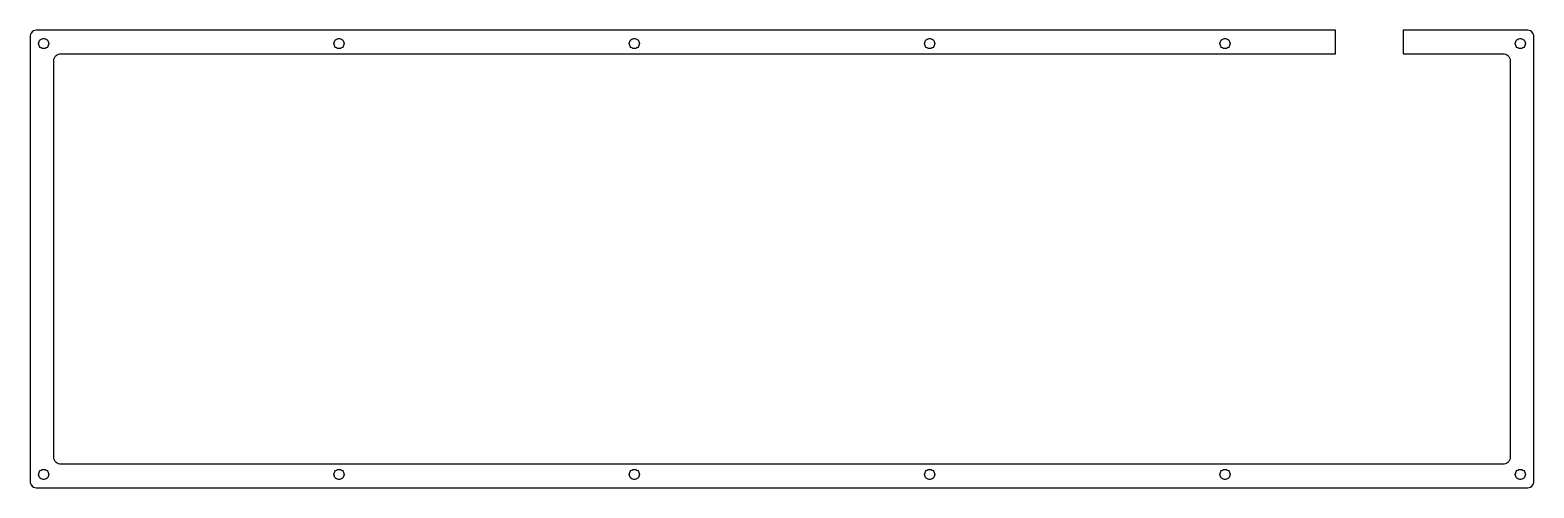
# Model space of a CAD drawing. Header units: metres. Extents: x -222 to 222, y -67 to 67.
import ezdxf

# ---------------------------------------------------------------- set-up
doc = ezdxf.new("R2010")
doc.units = ezdxf.units.M

msp = doc.modelspace()

# ---------------------------------------------------------------- linework, layer by layer
for p, q in [((-221.118, 66.6756), (-221.327, 66.3135)), ((-220.838, 66.9863), (-221.118, 66.6756)), ((-220.5, 67.232), (-220.838, 66.9863)), ((-220.118, 67.4021), (-220.5, 67.232)), ((-219.709, 67.489), (-220.118, 67.4021)), ((163, 67.489), (-219.709, 67.489)), ((163, 60.489), (163, 67.489)), ((219.709, 67.489), (183, 67.489)), ((183, 67.489), (183, 60.489)), ((220.118, 67.4021), (219.709, 67.489)), ((220.5, 67.232), (220.118, 67.4021)), ((220.838, 66.9863), (220.5, 67.232)), ((221.118, 66.6756), (220.838, 66.9863)), ((221.327, 66.3135), (221.118, 66.6756)), ((-221.456, 65.9158), (-221.5, 65.5)), ((-221.5, 65.5), (-221.5, -65.5)), ((-221.327, 66.3135), (-221.456, 65.9158)), ((-219, 63.5), (-218.967, 63.8119)), ((-218.967, 63.1881), (-219, 63.5)), ((-218.967, 63.8119), (-218.87, 64.1101)), ((-218.87, 62.8899), (-218.967, 63.1881)), ((-218.87, 64.1101), (-218.714, 64.3817)), ((-218.714, 62.6183), (-218.87, 62.8899)), ((-218.714, 64.3817), (-218.504, 64.6147)), ((-218.504, 62.3853), (-218.714, 62.6183)), ((-218.504, 64.6147), (-218.25, 64.799)), ((-218.25, 62.201), (-218.504, 62.3853)), ((-218.25, 64.799), (-217.964, 64.9266)), ((-217.964, 62.0734), (-218.25, 62.201)), ((-217.964, 64.9266), (-217.657, 64.9918)), ((-217.657, 62.0082), (-217.964, 62.0734)), ((-217.657, 64.9918), (-217.343, 64.9918)), ((-217.343, 64.9918), (-217.036, 64.9266)), ((-217.036, 62.0734), (-217.343, 62.0082)), ((-217.036, 64.9266), (-216.75, 64.799)), ((-216.75, 62.201), (-217.036, 62.0734)), ((-216.75, 64.799), (-216.496, 64.6147)), ((-216.496, 62.3853), (-216.75, 62.201)), ((-216.496, 64.6147), (-216.286, 64.3817)), ((-216.286, 62.6183), (-216.496, 62.3853)), ((-216.286, 64.3817), (-216.13, 64.1101)), ((-216.13, 62.8899), (-216.286, 62.6183)), ((-216.13, 64.1101), (-216.033, 63.8119)), ((-216.033, 63.1881), (-216.13, 62.8899)), ((-216.033, 63.8119), (-216, 63.5)), ((-216, 63.5), (-216.033, 63.1881)), ((-132, 63.5), (-131.967, 63.8119)), ((-131.967, 63.1881), (-132, 63.5)), ((-131.967, 63.8119), (-131.87, 64.1101)), ((-131.87, 62.8899), (-131.967, 63.1881)), ((-131.87, 64.1101), (-131.714, 64.3817)), ((-131.714, 62.6183), (-131.87, 62.8899)), ((-131.714, 64.3817), (-131.504, 64.6147)), ((-131.504, 62.3853), (-131.714, 62.6183)), ((-131.504, 64.6147), (-131.25, 64.799)), ((-131.25, 62.201), (-131.504, 62.3853)), ((-131.25, 64.799), (-130.964, 64.9266)), ((-130.964, 62.0734), (-131.25, 62.201)), ((-130.964, 64.9266), (-130.657, 64.9918)), ((-130.657, 62.0082), (-130.964, 62.0734)), ((-130.657, 64.9918), (-130.343, 64.9918)), ((-130.343, 64.9918), (-130.036, 64.9266)), ((-130.036, 62.0734), (-130.343, 62.0082)), ((-130.036, 64.9266), (-129.75, 64.799)), ((-129.75, 62.201), (-130.036, 62.0734)), ((-129.75, 64.799), (-129.496, 64.6147)), ((-129.496, 62.3853), (-129.75, 62.201)), ((-129.496, 64.6147), (-129.286, 64.3817)), ((-129.286, 62.6183), (-129.496, 62.3853)), ((-129.286, 64.3817), (-129.13, 64.1101)), ((-129.13, 62.8899), (-129.286, 62.6183)), ((-129.13, 64.1101), (-129.033, 63.8119)), ((-129.033, 63.1881), (-129.13, 62.8899)), ((-129.033, 63.8119), (-129, 63.5)), ((-129, 63.5), (-129.033, 63.1881)), ((-45, 63.5), (-44.9672, 63.8119)), ((-44.9672, 63.1881), (-45, 63.5)), ((-44.9672, 63.8119), (-44.8703, 64.1101)), ((-44.8703, 62.8899), (-44.9672, 63.1881)), ((-44.8703, 64.1101), (-44.7135, 64.3817)), ((-44.7135, 62.6183), (-44.8703, 62.8899)), ((-44.7135, 64.3817), (-44.5037, 64.6147)), ((-44.5037, 62.3853), (-44.7135, 62.6183)), ((-44.5037, 64.6147), (-44.25, 64.799)), ((-44.25, 62.201), (-44.5037, 62.3853)), ((-44.25, 64.799), (-43.9635, 64.9266)), ((-43.9635, 62.0734), (-44.25, 62.201)), ((-43.9635, 64.9266), (-43.6568, 64.9918)), ((-43.6568, 62.0082), (-43.9635, 62.0734)), ((-43.6568, 64.9918), (-43.3432, 64.9918)), ((-43.3432, 64.9918), (-43.0365, 64.9266)), ((-43.0365, 62.0734), (-43.3432, 62.0082)), ((-43.0365, 64.9266), (-42.75, 64.799)), ((-42.75, 62.201), (-43.0365, 62.0734)), ((-42.75, 64.799), (-42.4963, 64.6147)), ((-42.4963, 62.3853), (-42.75, 62.201)), ((-42.4963, 64.6147), (-42.2865, 64.3817)), ((-42.2865, 62.6183), (-42.4963, 62.3853)), ((-42.2865, 64.3817), (-42.1297, 64.1101)), ((-42.1297, 62.8899), (-42.2865, 62.6183)), ((-42.1297, 64.1101), (-42.0328, 63.8119)), ((-42.0328, 63.1881), (-42.1297, 62.8899)), ((-42.0328, 63.8119), (-42, 63.5)), ((-42, 63.5), (-42.0328, 63.1881)), ((42, 63.5), (42.0328, 63.8119)), ((42.0328, 63.1881), (42, 63.5)), ((42.0328, 63.8119), (42.1297, 64.1101)), ((42.1297, 62.8899), (42.0328, 63.1881)), ((42.1297, 64.1101), (42.2865, 64.3817)), ((42.2865, 62.6183), (42.1297, 62.8899)), ((42.2865, 64.3817), (42.4963, 64.6147)), ((42.4963, 62.3853), (42.2865, 62.6183)), ((42.4963, 64.6147), (42.75, 64.799)), ((42.75, 62.201), (42.4963, 62.3853)), ((42.75, 64.799), (43.0365, 64.9266)), ((43.0365, 62.0734), (42.75, 62.201)), ((43.0365, 64.9266), (43.3432, 64.9918)), ((43.3432, 62.0082), (43.0365, 62.0734)), ((43.3432, 64.9918), (43.6568, 64.9918)), ((43.6568, 64.9918), (43.9635, 64.9266)), ((43.9635, 62.0734), (43.6568, 62.0082)), ((43.9635, 64.9266), (44.25, 64.799)), ((44.25, 62.201), (43.9635, 62.0734)), ((44.25, 64.799), (44.5037, 64.6147)), ((44.5037, 62.3853), (44.25, 62.201)), ((44.5037, 64.6147), (44.7135, 64.3817)), ((44.7135, 62.6183), (44.5037, 62.3853)), ((44.7135, 64.3817), (44.8703, 64.1101)), ((44.8703, 62.8899), (44.7135, 62.6183)), ((44.8703, 64.1101), (44.9672, 63.8119)), ((44.9672, 63.1881), (44.8703, 62.8899)), ((44.9672, 63.8119), (45, 63.5)), ((45, 63.5), (44.9672, 63.1881)), ((129, 63.5), (129.033, 63.8119)), ((129.033, 63.1881), (129, 63.5)), ((129.033, 63.8119), (129.13, 64.1101)), ((129.13, 62.8899), (129.033, 63.1881)), ((129.13, 64.1101), (129.286, 64.3817)), ((129.286, 62.6183), (129.13, 62.8899)), ((129.286, 64.3817), (129.496, 64.6147)), ((129.496, 62.3853), (129.286, 62.6183)), ((129.496, 64.6147), (129.75, 64.799)), ((129.75, 62.201), (129.496, 62.3853)), ((129.75, 64.799), (130.036, 64.9266)), ((130.036, 62.0734), (129.75, 62.201)), ((130.036, 64.9266), (130.343, 64.9918)), ((130.343, 62.0082), (130.036, 62.0734)), ((130.343, 64.9918), (130.657, 64.9918)), ((130.657, 64.9918), (130.964, 64.9266)), ((130.964, 62.0734), (130.657, 62.0082)), ((130.964, 64.9266), (131.25, 64.799)), ((131.25, 62.201), (130.964, 62.0734)), ((131.25, 64.799), (131.504, 64.6147)), ((131.504, 62.3853), (131.25, 62.201)), ((131.504, 64.6147), (131.714, 64.3817)), ((131.714, 62.6183), (131.504, 62.3853)), ((131.714, 64.3817), (131.87, 64.1101)), ((131.87, 62.8899), (131.714, 62.6183)), ((131.87, 64.1101), (131.967, 63.8119)), ((131.967, 63.1881), (131.87, 62.8899)), ((131.967, 63.8119), (132, 63.5)), ((132, 63.5), (131.967, 63.1881)), ((216, 63.5), (216.033, 63.8119)), ((216.033, 63.1881), (216, 63.5)), ((216.033, 63.8119), (216.13, 64.1101)), ((216.13, 62.8899), (216.033, 63.1881)), ((216.13, 64.1101), (216.286, 64.3817)), ((216.286, 62.6183), (216.13, 62.8899)), ((216.286, 64.3817), (216.496, 64.6147)), ((216.496, 62.3853), (216.286, 62.6183)), ((216.496, 64.6147), (216.75, 64.799)), ((216.75, 62.201), (216.496, 62.3853)), ((216.75, 64.799), (217.036, 64.9266)), ((217.036, 62.0734), (216.75, 62.201)), ((217.036, 64.9266), (217.343, 64.9918)), ((217.343, 62.0082), (217.036, 62.0734)), ((217.343, 64.9918), (217.657, 64.9918)), ((217.657, 64.9918), (217.964, 64.9266)), ((217.964, 62.0734), (217.657, 62.0082)), ((217.964, 64.9266), (218.25, 64.799)), ((218.25, 62.201), (217.964, 62.0734)), ((218.25, 64.799), (218.504, 64.6147)), ((218.504, 62.3853), (218.25, 62.201)), ((218.504, 64.6147), (218.714, 64.3817)), ((218.714, 62.6183), (218.504, 62.3853)), ((218.714, 64.3817), (218.87, 64.1101)), ((218.87, 62.8899), (218.714, 62.6183)), ((218.87, 64.1101), (218.967, 63.8119)), ((218.967, 63.1881), (218.87, 62.8899)), ((218.967, 63.8119), (219, 63.5)), ((219, 63.5), (218.967, 63.1881)), ((221.456, 65.9158), (221.327, 66.3135)), ((221.5, 65.5), (221.456, 65.9158)), ((221.5, -65.5), (221.5, 65.5)), ((-217.343, 62.0082), (-217.657, 62.0082)), ((-214.5, 58.5), (-214.456, 58.9158)), ((-214.5, -58.5), (-214.5, 58.5)), ((-214.456, 58.9158), (-214.327, 59.3135)), ((-214.327, 59.3135), (-214.118, 59.6756)), ((-214.118, 59.6756), (-213.838, 59.9863)), ((-213.838, 59.9863), (-213.5, 60.232)), ((-213.5, 60.232), (-213.118, 60.4021)), ((-213.118, 60.4021), (-212.709, 60.489)), ((-212.709, 60.489), (163, 60.489)), ((-130.343, 62.0082), (-130.657, 62.0082)), ((-43.3432, 62.0082), (-43.6568, 62.0082)), ((43.6568, 62.0082), (43.3432, 62.0082)), ((130.657, 62.0082), (130.343, 62.0082)), ((183, 60.489), (212.709, 60.489)), ((212.709, 60.489), (213.118, 60.4021)), ((213.118, 60.4021), (213.5, 60.232)), ((213.5, 60.232), (213.838, 59.9863)), ((213.838, 59.9863), (214.118, 59.6756)), ((214.118, 59.6756), (214.327, 59.3135)), ((214.327, 59.3135), (214.456, 58.9158)), ((214.456, 58.9158), (214.5, 58.5)), ((214.5, 58.5), (214.5, -58.5)), ((217.657, 62.0082), (217.343, 62.0082)), ((-217.964, -62.0734), (-217.657, -62.0082)), ((-217.657, -62.0082), (-217.343, -62.0082)), ((-217.343, -62.0082), (-217.036, -62.0734)), ((-214.456, -58.9158), (-214.5, -58.5)), ((-214.327, -59.3135), (-214.456, -58.9158)), ((-214.118, -59.6756), (-214.327, -59.3135)), ((-213.838, -59.9863), (-214.118, -59.6756)), ((-213.5, -60.232), (-213.838, -59.9863)), ((-213.118, -60.4021), (-213.5, -60.232)), ((-212.709, -60.489), (-213.118, -60.4021)), ((212.709, -60.489), (-212.709, -60.489)), ((-130.964, -62.0734), (-130.657, -62.0082)), ((-130.657, -62.0082), (-130.343, -62.0082)), ((-130.343, -62.0082), (-130.036, -62.0734)), ((-43.9635, -62.0734), (-43.6568, -62.0082)), ((-43.6568, -62.0082), (-43.3432, -62.0082)), ((-43.3432, -62.0082), (-43.0365, -62.0734)), ((43.0365, -62.0734), (43.3432, -62.0082)), ((43.3432, -62.0082), (43.6568, -62.0082)), ((43.6568, -62.0082), (43.9635, -62.0734)), ((130.036, -62.0734), (130.343, -62.0082)), ((130.343, -62.0082), (130.657, -62.0082)), ((130.657, -62.0082), (130.964, -62.0734)), ((213.118, -60.4021), (212.709, -60.489)), ((213.5, -60.232), (213.118, -60.4021)), ((213.838, -59.9863), (213.5, -60.232)), ((214.118, -59.6756), (213.838, -59.9863)), ((214.327, -59.3135), (214.118, -59.6756)), ((214.456, -58.9158), (214.327, -59.3135)), ((214.5, -58.5), (214.456, -58.9158)), ((217.036, -62.0734), (217.343, -62.0082)), ((217.343, -62.0082), (217.657, -62.0082)), ((217.657, -62.0082), (217.964, -62.0734)), ((-221.5, -65.5), (-221.456, -65.9158)), ((-221.456, -65.9158), (-221.327, -66.3135)), ((-221.327, -66.3135), (-221.118, -66.6756)), ((-219, -63.5), (-218.967, -63.1881)), ((-218.967, -63.8119), (-219, -63.5)), ((-218.967, -63.1881), (-218.87, -62.8899)), ((-218.87, -64.1101), (-218.967, -63.8119)), ((-218.87, -62.8899), (-218.714, -62.6183)), ((-218.714, -64.3817), (-218.87, -64.1101)), ((-218.714, -62.6183), (-218.504, -62.3853)), ((-218.504, -64.6147), (-218.714, -64.3817)), ((-218.504, -62.3853), (-218.25, -62.201)), ((-218.25, -64.799), (-218.504, -64.6147)), ((-218.25, -62.201), (-217.964, -62.0734)), ((-217.964, -64.9266), (-218.25, -64.799)), ((-217.657, -64.9918), (-217.964, -64.9266)), ((-217.343, -64.9918), (-217.657, -64.9918)), ((-217.036, -64.9266), (-217.343, -64.9918)), ((-217.036, -62.0734), (-216.75, -62.201)), ((-216.75, -64.799), (-217.036, -64.9266)), ((-216.75, -62.201), (-216.496, -62.3853)), ((-216.496, -64.6147), (-216.75, -64.799)), ((-216.496, -62.3853), (-216.286, -62.6183)), ((-216.286, -64.3817), (-216.496, -64.6147)), ((-216.286, -62.6183), (-216.13, -62.8899)), ((-216.13, -64.1101), (-216.286, -64.3817)), ((-216.13, -62.8899), (-216.033, -63.1881)), ((-216.033, -63.8119), (-216.13, -64.1101)), ((-216.033, -63.1881), (-216, -63.5)), ((-216, -63.5), (-216.033, -63.8119)), ((-132, -63.5), (-131.967, -63.1881)), ((-131.967, -63.8119), (-132, -63.5)), ((-131.967, -63.1881), (-131.87, -62.8899)), ((-131.87, -64.1101), (-131.967, -63.8119)), ((-131.87, -62.8899), (-131.714, -62.6183)), ((-131.714, -64.3817), (-131.87, -64.1101)), ((-131.714, -62.6183), (-131.504, -62.3853)), ((-131.504, -64.6147), (-131.714, -64.3817)), ((-131.504, -62.3853), (-131.25, -62.201)), ((-131.25, -64.799), (-131.504, -64.6147)), ((-131.25, -62.201), (-130.964, -62.0734)), ((-130.964, -64.9266), (-131.25, -64.799)), ((-130.657, -64.9918), (-130.964, -64.9266)), ((-130.343, -64.9918), (-130.657, -64.9918)), ((-130.036, -64.9266), (-130.343, -64.9918)), ((-130.036, -62.0734), (-129.75, -62.201)), ((-129.75, -64.799), (-130.036, -64.9266)), ((-129.75, -62.201), (-129.496, -62.3853)), ((-129.496, -64.6147), (-129.75, -64.799)), ((-129.496, -62.3853), (-129.286, -62.6183)), ((-129.286, -64.3817), (-129.496, -64.6147)), ((-129.286, -62.6183), (-129.13, -62.8899)), ((-129.13, -64.1101), (-129.286, -64.3817)), ((-129.13, -62.8899), (-129.033, -63.1881)), ((-129.033, -63.8119), (-129.13, -64.1101)), ((-129.033, -63.1881), (-129, -63.5)), ((-129, -63.5), (-129.033, -63.8119)), ((-45, -63.5), (-44.9672, -63.1881)), ((-44.9672, -63.8119), (-45, -63.5)), ((-44.9672, -63.1881), (-44.8703, -62.8899)), ((-44.8703, -64.1101), (-44.9672, -63.8119)), ((-44.8703, -62.8899), (-44.7135, -62.6183)), ((-44.7135, -64.3817), (-44.8703, -64.1101)), ((-44.7135, -62.6183), (-44.5037, -62.3853)), ((-44.5037, -64.6147), (-44.7135, -64.3817)), ((-44.5037, -62.3853), (-44.25, -62.201)), ((-44.25, -64.799), (-44.5037, -64.6147)), ((-44.25, -62.201), (-43.9635, -62.0734)), ((-43.9635, -64.9266), (-44.25, -64.799)), ((-43.6568, -64.9918), (-43.9635, -64.9266)), ((-43.3432, -64.9918), (-43.6568, -64.9918)), ((-43.0365, -64.9266), (-43.3432, -64.9918)), ((-43.0365, -62.0734), (-42.75, -62.201)), ((-42.75, -64.799), (-43.0365, -64.9266)), ((-42.75, -62.201), (-42.4963, -62.3853)), ((-42.4963, -64.6147), (-42.75, -64.799)), ((-42.4963, -62.3853), (-42.2865, -62.6183)), ((-42.2865, -64.3817), (-42.4963, -64.6147)), ((-42.2865, -62.6183), (-42.1297, -62.8899)), ((-42.1297, -64.1101), (-42.2865, -64.3817)), ((-42.1297, -62.8899), (-42.0328, -63.1881)), ((-42.0328, -63.8119), (-42.1297, -64.1101)), ((-42.0328, -63.1881), (-42, -63.5)), ((-42, -63.5), (-42.0328, -63.8119)), ((42, -63.5), (42.0328, -63.1881)), ((42.0328, -63.8119), (42, -63.5)), ((42.0328, -63.1881), (42.1297, -62.8899)), ((42.1297, -64.1101), (42.0328, -63.8119)), ((42.1297, -62.8899), (42.2865, -62.6183)), ((42.2865, -64.3817), (42.1297, -64.1101)), ((42.2865, -62.6183), (42.4963, -62.3853)), ((42.4963, -64.6147), (42.2865, -64.3817)), ((42.4963, -62.3853), (42.75, -62.201)), ((42.75, -64.799), (42.4963, -64.6147)), ((42.75, -62.201), (43.0365, -62.0734)), ((43.0365, -64.9266), (42.75, -64.799)), ((43.3432, -64.9918), (43.0365, -64.9266)), ((43.6568, -64.9918), (43.3432, -64.9918)), ((43.9635, -64.9266), (43.6568, -64.9918)), ((43.9635, -62.0734), (44.25, -62.201)), ((44.25, -64.799), (43.9635, -64.9266)), ((44.25, -62.201), (44.5037, -62.3853)), ((44.5037, -64.6147), (44.25, -64.799)), ((44.5037, -62.3853), (44.7135, -62.6183)), ((44.7135, -64.3817), (44.5037, -64.6147)), ((44.7135, -62.6183), (44.8703, -62.8899)), ((44.8703, -64.1101), (44.7135, -64.3817)), ((44.8703, -62.8899), (44.9672, -63.1881)), ((44.9672, -63.8119), (44.8703, -64.1101)), ((44.9672, -63.1881), (45, -63.5)), ((45, -63.5), (44.9672, -63.8119)), ((129, -63.5), (129.033, -63.1881)), ((129.033, -63.8119), (129, -63.5)), ((129.033, -63.1881), (129.13, -62.8899)), ((129.13, -64.1101), (129.033, -63.8119)), ((129.13, -62.8899), (129.286, -62.6183)), ((129.286, -64.3817), (129.13, -64.1101)), ((129.286, -62.6183), (129.496, -62.3853)), ((129.496, -64.6147), (129.286, -64.3817)), ((129.496, -62.3853), (129.75, -62.201)), ((129.75, -64.799), (129.496, -64.6147)), ((129.75, -62.201), (130.036, -62.0734)), ((130.036, -64.9266), (129.75, -64.799)), ((130.343, -64.9918), (130.036, -64.9266)), ((130.657, -64.9918), (130.343, -64.9918)), ((130.964, -64.9266), (130.657, -64.9918)), ((130.964, -62.0734), (131.25, -62.201)), ((131.25, -64.799), (130.964, -64.9266)), ((131.25, -62.201), (131.504, -62.3853)), ((131.504, -64.6147), (131.25, -64.799)), ((131.504, -62.3853), (131.714, -62.6183)), ((131.714, -64.3817), (131.504, -64.6147)), ((131.714, -62.6183), (131.87, -62.8899)), ((131.87, -64.1101), (131.714, -64.3817)), ((131.87, -62.8899), (131.967, -63.1881)), ((131.967, -63.8119), (131.87, -64.1101)), ((131.967, -63.1881), (132, -63.5)), ((132, -63.5), (131.967, -63.8119)), ((216, -63.5), (216.033, -63.1881)), ((216.033, -63.8119), (216, -63.5)), ((216.033, -63.1881), (216.13, -62.8899)), ((216.13, -64.1101), (216.033, -63.8119)), ((216.13, -62.8899), (216.286, -62.6183)), ((216.286, -64.3817), (216.13, -64.1101)), ((216.286, -62.6183), (216.496, -62.3853)), ((216.496, -64.6147), (216.286, -64.3817)), ((216.496, -62.3853), (216.75, -62.201)), ((216.75, -64.799), (216.496, -64.6147)), ((216.75, -62.201), (217.036, -62.0734)), ((217.036, -64.9266), (216.75, -64.799)), ((217.343, -64.9918), (217.036, -64.9266)), ((217.657, -64.9918), (217.343, -64.9918)), ((217.964, -64.9266), (217.657, -64.9918)), ((217.964, -62.0734), (218.25, -62.201)), ((218.25, -64.799), (217.964, -64.9266)), ((218.25, -62.201), (218.504, -62.3853)), ((218.504, -64.6147), (218.25, -64.799)), ((218.504, -62.3853), (218.714, -62.6183)), ((218.714, -64.3817), (218.504, -64.6147)), ((218.714, -62.6183), (218.87, -62.8899)), ((218.87, -64.1101), (218.714, -64.3817)), ((218.87, -62.8899), (218.967, -63.1881)), ((218.967, -63.8119), (218.87, -64.1101)), ((218.967, -63.1881), (219, -63.5)), ((219, -63.5), (218.967, -63.8119)), ((221.118, -66.6756), (221.327, -66.3135)), ((221.327, -66.3135), (221.456, -65.9158)), ((221.456, -65.9158), (221.5, -65.5)), ((-221.118, -66.6756), (-220.838, -66.9863)), ((-220.838, -66.9863), (-220.5, -67.232)), ((-220.5, -67.232), (-220.118, -67.4021)), ((-220.118, -67.4021), (-219.709, -67.489)), ((-219.709, -67.489), (219.709, -67.489)), ((219.709, -67.489), (220.118, -67.4021)), ((220.118, -67.4021), (220.5, -67.232)), ((220.5, -67.232), (220.838, -66.9863)), ((220.838, -66.9863), (221.118, -66.6756))]:
    msp.add_line(p, q)

doc.saveas('drawing.dxf')
